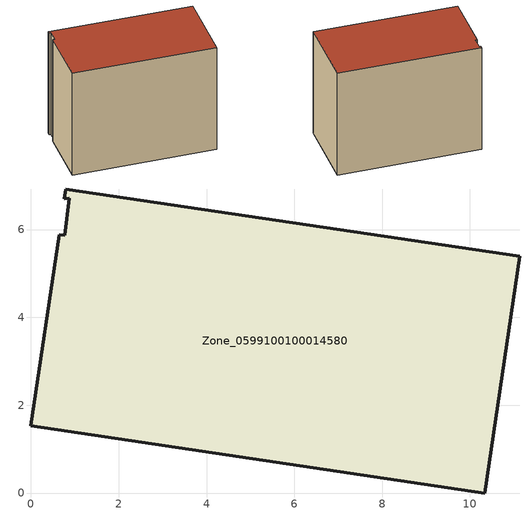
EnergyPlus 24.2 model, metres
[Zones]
Zone_0599100100014580
 floor ground (C_G): 11.13,5.39 10.33,0 0,1.53 0.64,5.88 0.77,5.87 0.87,6.71 0.76,6.7 0.8,6.92 z0
 wall outside (C_F): 10.33,0 11.13,5.39 0.8,6.92 0.76,6.7 0.87,6.71 0.77,5.87 0.64,5.88 0,1.53 10.33,0 z0:8.42
 roof outside (C_R): 0.8,6.92 0.76,6.7 0.87,6.71 0.77,5.87 0.64,5.88 0,1.53 10.33,0 11.13,5.39 z8.42
[BUILDING]
Pand.0599100100014580: North Axis=0; Terrain=City; Loads Convergence Tolerance Value=0.04; Temperature Convergence Tolerance Value=0.4; Solar Distribution=FullExterior; Maximum Number of Warmup Days=25; Minimum Number of Warmup Days=1
[Site:Location]
Rotterdam.The.Hague.AP_ZH_NLD Design_Conditions: Latitude=51.96; Longitude=4.45; Time Zone=1; Elevation=-4.5
[SITE:GROUNDTEMPERATURE:BUILDINGSURFACE]
18, 18, 18, 18, 18, 18, 18, 18, 18, 18, 18, 18
[MATERIAL] Thermal Absorptance=0.9; Solar Absorptance=0.7; Visible Absorptance=0.7
Name | Roughness | Thickness | Conductivity | Density | Specific Heat
G.TI.2015-2018 | MediumSmooth | 0.15 | 0.0428571 | 540 | 1210
F.TI.2015-2018 | Rough | 0.3 | 0.0666667 | 1920 | 840
R.TI.2015-2018 | MediumRough | 0.2 | 0.0333333 | 1500 | 1000
[CONSTRUCTION]
C_G: G.TI.2015-2018
C_F: F.TI.2015-2018
C_R: R.TI.2015-2018
[ZONE]
Zone_0599100100014580: Type=1; Multiplier=1; Ceiling Height=Autocalculate; Volume=Autocalculate; Floor Area=autocalculate; Part of Total Floor Area=Yes
[ZONEINFILTRATION:DESIGNFLOWRATE]
Infil_Zone_0599100100014580: Zone or ZoneList or Space or SpaceList=Zone_0599100100014580; Schedule=AlwaysOn; Design Flow Rate Calculation Method=Flow/Area; Flow Rate per Floor Area=0.0015; Constant Term Coefficient=1; Temperature Term Coefficient=0; Velocity Term Coefficient=0; Velocity Squared Term Coefficient=0
[HVACTEMPLATE:ZONE:IDEALLOADSAIRSYSTEM]
Zone_0599100100014580: Maximum Heating Supply Air Temperature=50; Minimum Cooling Supply Air Temperature=13; Maximum Heating Supply Air Humidity Ratio=0.0156; Minimum Cooling Supply Air Humidity Ratio=0.0077; Heating Limit=NoLimit; Cooling Limit=NoLimit; Dehumidification Control Type=ConstantSensibleHeatRatio; Cooling Sensible Heat Ratio=0.7; Dehumidification Setpoint=60; Humidification Control Type=None; Humidification Setpoint=30; Outdoor Air Method=None; Outdoor Air Flow Rate per Person=0.00944; Outdoor Air Flow Rate per Zone Floor Area=0; Outdoor Air Flow Rate per Zone=0; Demand Controlled Ventilation Type=None; Outdoor Air Economizer Type=NoEconomizer; Heat Recovery Type=None; Sensible Heat Recovery Effectiveness=0.7; Latent Heat Recovery Effectiveness=0.65
[ZONECONTROL:THERMOSTAT]
ThermostatControl_Zone_0599100100014580: Zone or ZoneList=Zone_0599100100014580; Control Type Schedule=DualSetpointControlType; Control 1=Thermostat_Zone_0599100100014580; Temperature Difference Between Cutout And Setpoint=0
[THERMOSTATSETPOINT:DUALSETPOINT]
Thermostat_Zone_0599100100014580: Heating Setpoint Temperature Schedule=HeatingSetpoint_Zone_0599100100014580; Cooling Setpoint Temperature Schedule=CoolingSetpoint_Zone_0599100100014580
[SCHEDULE:COMPACT]
HeatingSetpoint_Zone_0599100100014580: Through: 12/31, For: AllDays, Until: 24:00, 21
CoolingSetpoint_Zone_0599100100014580: Through: 12/31, For: AllDays, Until: 24:00, 24
DualSetpointControlType: Through: 12/31, For: AllDays, Until: 24:00, 4
AlwaysOn: Through: 12/31, For: AllDays, Until: 24:00, 1
